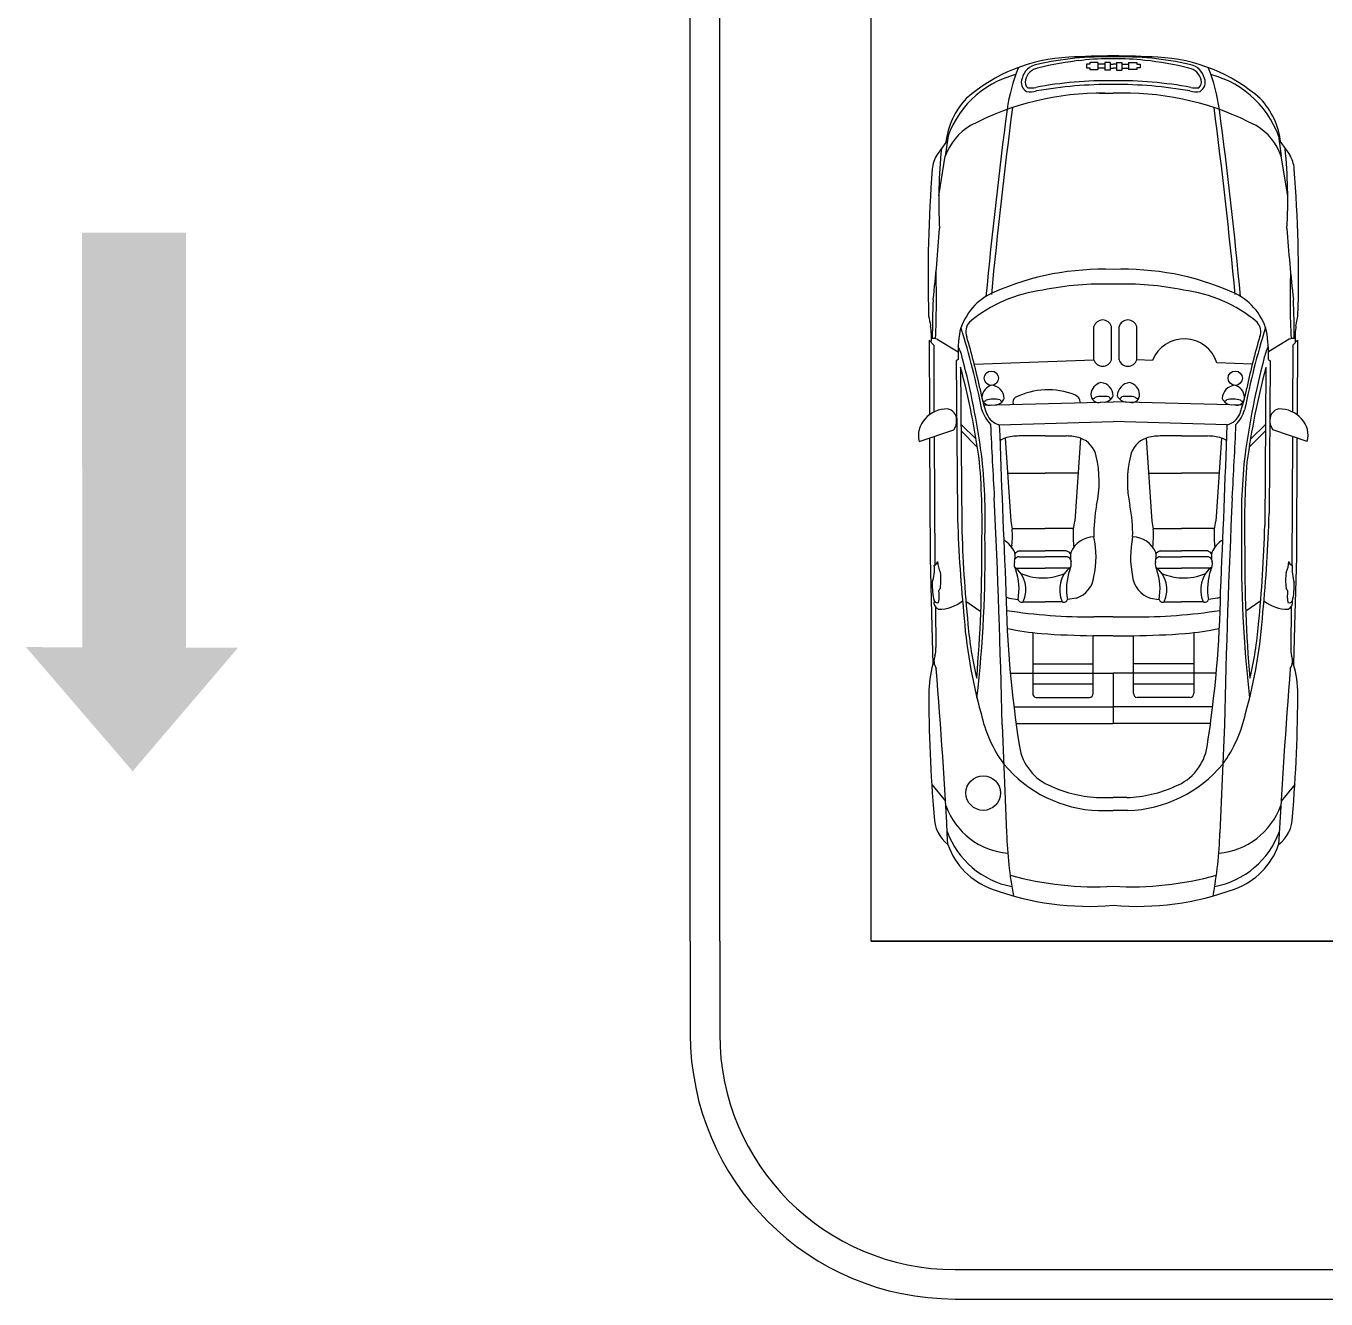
# Model space of a CAD drawing. Header units: inches. Extents: x 478327 to 492265, y -26791 to -22136.
# Drawn here: x 480680.9 to 480946.1, y -22661.7 to -22402 of the extents above; entities that cross this region are included whole.
import ezdxf

# ---------------------------------------------------------------- set-up
doc = ezdxf.new("R2010")
doc.units = ezdxf.units.IN
doc.header["$MEASUREMENT"] = 0
for name, color, linetype in [('1-WALL-HAT', 30, 'Continuous'), ('ceco.net 92', 9, 'Continuous'), ('Parking', 7, 'Continuous')]:
    doc.layers.add(name, color=color, linetype=linetype)

msp = doc.modelspace()

# ---------------------------------------------------------------- hatches: boundary and pattern name
at = {"layer": '1-WALL-HAT'}
h = msp.add_hatch(color=256, dxfattribs=at)
h.paths.add_polyline_path([(480692.392, -22444.156), (480692.394, -22453.853), (480713.583, -22453.856), (480713.583, -22444.156)])
h.paths.add_polyline_path([(480713.583, -22453.856), (480692.394, -22453.853), (480692.402, -22481.113), (480713.583, -22481.116)])
h.paths.add_polyline_path([(480692.402, -22482.476), (480692.409, -22507.205), (480713.583, -22507.205), (480713.583, -22482.479)])
h.paths.add_polyline_path([(480692.402, -22481.113), (480692.402, -22482.476), (480713.583, -22482.479), (480713.583, -22481.116)])
h.paths.add_polyline_path([(480692.415, -22528.749), (480680.948, -22528.701), (480702.71, -22554.024), (480724.178, -22528.851), (480713.583, -22528.851), (480713.583, -22507.205), (480692.409, -22507.205)])
h = msp.add_hatch(color=256, dxfattribs=at)
h.paths.add_polyline_path([(480692.392, -22444.156), (480692.394, -22453.853), (480713.583, -22453.856), (480713.583, -22444.156)])
h.paths.add_polyline_path([(480713.583, -22453.856), (480692.394, -22453.853), (480692.402, -22481.113), (480713.583, -22481.116)])
h.paths.add_polyline_path([(480692.402, -22482.476), (480692.409, -22507.205), (480713.583, -22507.205), (480713.583, -22482.479)])
h.paths.add_polyline_path([(480692.402, -22481.113), (480692.402, -22482.476), (480713.583, -22482.479), (480713.583, -22481.116)])
h.paths.add_polyline_path([(480692.415, -22528.749), (480680.948, -22528.701), (480702.71, -22554.024), (480724.178, -22528.851), (480713.583, -22528.851), (480713.583, -22507.205), (480692.409, -22507.205)])
h = msp.add_hatch(color=256, dxfattribs=at)
h.paths.add_polyline_path([(480692.392, -22444.156), (480692.394, -22453.853), (480713.583, -22453.856), (480713.583, -22444.156)])
h.paths.add_polyline_path([(480713.583, -22453.856), (480692.394, -22453.853), (480692.402, -22481.113), (480713.583, -22481.116)])
h.paths.add_polyline_path([(480692.402, -22482.476), (480692.409, -22507.205), (480713.583, -22507.205), (480713.583, -22482.479)])
h.paths.add_polyline_path([(480692.402, -22481.113), (480692.402, -22482.476), (480713.583, -22482.479), (480713.583, -22481.116)])
h.paths.add_polyline_path([(480692.415, -22528.749), (480680.948, -22528.701), (480702.71, -22554.024), (480724.178, -22528.851), (480713.583, -22528.851), (480713.583, -22507.205), (480692.409, -22507.205)])
h = msp.add_hatch(color=256, dxfattribs=at)
h.paths.add_polyline_path([(480692.392, -22444.156), (480692.394, -22453.853), (480713.583, -22453.856), (480713.583, -22444.156)])
h.paths.add_polyline_path([(480713.583, -22453.856), (480692.394, -22453.853), (480692.402, -22481.113), (480713.583, -22481.116)])
h.paths.add_polyline_path([(480692.402, -22482.476), (480692.409, -22507.205), (480713.583, -22507.205), (480713.583, -22482.479)])
h.paths.add_polyline_path([(480692.402, -22481.113), (480692.402, -22482.476), (480713.583, -22482.479), (480713.583, -22481.116)])
h.paths.add_polyline_path([(480692.415, -22528.749), (480680.948, -22528.701), (480702.71, -22554.024), (480724.178, -22528.851), (480713.583, -22528.851), (480713.583, -22507.205), (480692.409, -22507.205)])
h = msp.add_hatch(color=256, dxfattribs=at)
h.paths.add_polyline_path([(480692.392, -22444.156), (480692.394, -22453.853), (480713.583, -22453.856), (480713.583, -22444.156)])
h.paths.add_polyline_path([(480713.583, -22453.856), (480692.394, -22453.853), (480692.402, -22481.113), (480713.583, -22481.116)])
h.paths.add_polyline_path([(480692.402, -22482.476), (480692.409, -22507.205), (480713.583, -22507.205), (480713.583, -22482.479)])
h.paths.add_polyline_path([(480692.402, -22481.113), (480692.402, -22482.476), (480713.583, -22482.479), (480713.583, -22481.116)])
h.paths.add_polyline_path([(480692.415, -22528.749), (480680.948, -22528.701), (480702.71, -22554.024), (480724.178, -22528.851), (480713.583, -22528.851), (480713.583, -22507.205), (480692.409, -22507.205)])

# ---------------------------------------------------------------- linework, layer by layer
at = {"layer": 'ceco.net 92', "linetype": 'ByBlock', "ltscale": 0.4}
for p, q in [((480897.259, -22409.817), (480897.259, -22410.562)), ((480897.946, -22409.817), (480897.259, -22409.817)), ((480897.259, -22410.562), (480897.946, -22410.562)), ((480899.599, -22409.444), (480897.946, -22409.444)), ((480897.946, -22409.444), (480897.946, -22409.817)), ((480897.946, -22410.562), (480897.946, -22410.9)), ((480897.946, -22410.9), (480899.599, -22410.9)), ((480899.599, -22409.444), (480899.599, -22410.9)), ((480900.97, -22409.77), (480899.599, -22409.77)), ((480900.97, -22410.576), (480899.599, -22410.576)), ((480900.97, -22409.454), (480900.97, -22411.004)), ((480902.08, -22409.454), (480900.97, -22409.454)), ((480902.08, -22411.004), (480900.97, -22411.004)), ((480902.08, -22409.454), (480902.08, -22411.004)), ((480902.08, -22409.77), (480902.725, -22409.77)), ((480902.08, -22410.576), (480902.725, -22410.576)), ((480903.37, -22409.77), (480902.725, -22409.77)), ((480903.37, -22410.576), (480902.725, -22410.576)), ((480903.37, -22409.454), (480903.37, -22411.004)), ((480903.37, -22409.454), (480904.48, -22409.454)), ((480903.37, -22411.004), (480904.48, -22411.004)), ((480904.48, -22409.454), (480904.48, -22411.004)), ((480904.48, -22409.77), (480905.851, -22409.77)), ((480904.48, -22410.576), (480905.851, -22410.576)), ((480905.851, -22409.444), (480905.851, -22410.9)), ((480905.851, -22409.444), (480907.504, -22409.444)), ((480907.504, -22410.9), (480905.851, -22410.9)), ((480907.504, -22409.444), (480907.504, -22409.817)), ((480907.504, -22409.817), (480908.191, -22409.817)), ((480907.504, -22410.562), (480907.504, -22410.9)), ((480908.191, -22410.562), (480907.504, -22410.562)), ((480908.191, -22409.817), (480908.191, -22410.562)), ((480899.863, -22415.684), (480902.725, -22415.684)), ((480905.586, -22415.684), (480902.725, -22415.684)), ((480869.015, -22424.432), (480868.469, -22428.58)), ((480936.435, -22424.432), (480936.981, -22428.58)), ((480868.575, -22425.797), (480866.781, -22428.194)), ((480936.875, -22425.797), (480938.669, -22428.194)), ((480867.138, -22436.644), (480868.469, -22428.58)), ((480938.312, -22436.644), (480936.981, -22428.58)), ((480898.751, -22470.086), (480898.751, -22463.305)), ((480902.363, -22470.086), (480902.363, -22463.305)), ((480903.905, -22470.086), (480903.905, -22463.305)), ((480907.517, -22470.086), (480907.517, -22463.305)), ((480865.176, -22466.061), (480865.243, -22481.307)), ((480865.176, -22466.061), (480866.096, -22467.113)), ((480866.096, -22467.113), (480866.156, -22480.745)), ((480866.823, -22465.904), (480871.059, -22468.458)), ((480938.627, -22465.904), (480934.391, -22468.458)), ((480939.354, -22467.113), (480939.294, -22480.745)), ((480940.274, -22466.061), (480939.354, -22467.113)), ((480940.274, -22466.061), (480940.207, -22481.307)), ((480871.082, -22470.028), (480870.71, -22470.322)), ((480874.369, -22470.951), (480898.751, -22470.086)), ((480910.748, -22470.23), (480907.508, -22470.115)), ((480934.368, -22470.028), (480934.74, -22470.322)), ((480870.71, -22470.322), (480870.921, -22501.421)), ((480871.595, -22471.566), (480871.805, -22503.886)), ((480931.081, -22470.951), (480923.817, -22470.693)), ((480933.855, -22471.566), (480933.644, -22503.886)), ((480934.74, -22470.322), (480934.529, -22501.421)), ((480876.321, -22479.322), (480902.725, -22478.672)), ((480929.128, -22479.322), (480902.725, -22478.672)), ((480871.671, -22483.266), (480874.735, -22486.263)), ((480879.476, -22483.384), (480902.725, -22482.711)), ((480925.974, -22483.384), (480902.725, -22482.711)), ((480933.779, -22483.266), (480930.715, -22486.263)), ((480863.153, -22486.742), (480870.202, -22484.374)), ((480865.264, -22486.033), (480865.371, -22510.456)), ((480866.178, -22485.726), (480866.294, -22511.986)), ((480871.68, -22484.614), (480874.995, -22487.883)), ((480880.667, -22486.067), (480881.814, -22503.045)), ((480888.825, -22485.628), (480883.522, -22485.628)), ((480888.825, -22485.628), (480893.161, -22485.628)), ((480896.016, -22486.067), (480894.869, -22503.045)), ((480909.434, -22486.067), (480910.581, -22503.045)), ((480916.625, -22485.628), (480912.289, -22485.628)), ((480916.625, -22485.628), (480921.928, -22485.628)), ((480924.783, -22486.067), (480923.636, -22503.045)), ((480933.77, -22484.614), (480930.455, -22487.883)), ((480942.297, -22486.742), (480935.248, -22484.374)), ((480939.272, -22485.726), (480939.156, -22511.986)), ((480940.186, -22486.033), (480940.079, -22510.456)), ((480881.15, -22493.21), (480888.825, -22493.21)), ((480895.533, -22493.21), (480888.825, -22493.21)), ((480909.917, -22493.21), (480916.625, -22493.21)), ((480924.3, -22493.21), (480916.625, -22493.21)), ((480882.085, -22504.533), (480888.825, -22504.533)), ((480894.598, -22504.533), (480888.825, -22504.533)), ((480910.852, -22504.533), (480916.625, -22504.533)), ((480923.365, -22504.533), (480916.625, -22504.533)), ((480883.533, -22509.097), (480888.825, -22509.097)), ((480893.15, -22509.097), (480888.825, -22509.097)), ((480912.3, -22509.097), (480916.625, -22509.097)), ((480921.917, -22509.097), (480916.625, -22509.097)), ((480865.371, -22510.456), (480865.664, -22521.909)), ((480882.939, -22512.618), (480888.825, -22512.618)), ((480883.52, -22510.258), (480888.825, -22510.258)), ((480893.163, -22510.258), (480888.825, -22510.258)), ((480893.744, -22512.618), (480888.825, -22512.618)), ((480911.705, -22512.618), (480916.625, -22512.618)), ((480912.286, -22510.258), (480916.625, -22510.258)), ((480921.93, -22510.258), (480916.625, -22510.258)), ((480922.511, -22512.618), (480916.625, -22512.618)), ((480940.079, -22510.456), (480939.786, -22521.909)), ((480866.466, -22520.55), (480866.512, -22528.752)), ((480872.666, -22519.346), (480875.715, -22521.453)), ((480881.456, -22518.686), (480883.295, -22518.995)), ((480884.361, -22519.447), (480888.825, -22519.447)), ((480892.323, -22519.447), (480888.825, -22519.447)), ((480895.227, -22518.686), (480893.388, -22518.995)), ((480910.223, -22518.686), (480912.062, -22518.995)), ((480913.127, -22519.447), (480916.625, -22519.447)), ((480921.089, -22519.447), (480916.625, -22519.447)), ((480923.994, -22518.686), (480922.155, -22518.995)), ((480932.792, -22519.253), (480929.731, -22521.345)), ((480938.984, -22520.55), (480938.938, -22528.752)), ((480865.664, -22521.909), (480865.932, -22532.161)), ((480902.725, -22522.549), (480898.792, -22522.549)), ((480902.725, -22522.549), (480906.657, -22522.549)), ((480939.786, -22521.909), (480939.518, -22532.161)), ((480886.293, -22525.741), (480886.293, -22538.131)), ((480919.157, -22525.741), (480919.157, -22538.131)), ((480898.614, -22538.131), (480898.614, -22526.378)), ((480902.725, -22526.378), (480898.614, -22526.378)), ((480902.725, -22526.378), (480906.835, -22526.378)), ((480906.835, -22538.131), (480906.835, -22526.378)), ((480886.293, -22532.126), (480898.614, -22532.126)), ((480919.157, -22532.126), (480906.835, -22532.126)), ((480881.727, -22534.011), (480902.725, -22534.011)), ((480898.614, -22536.236), (480886.293, -22536.236)), ((480923.723, -22534.011), (480902.725, -22534.011)), ((480902.725, -22534.011), (480902.725, -22544.27)), ((480919.157, -22536.236), (480906.835, -22536.236)), ((480887.029, -22539.006), (480897.878, -22539.006)), ((480918.421, -22539.006), (480907.572, -22539.006)), ((480882.452, -22540.904), (480902.725, -22540.904)), ((480922.998, -22540.904), (480902.725, -22540.904)), ((480880.063, -22544.547), (480880.967, -22566.624)), ((480882.883, -22544.27), (480902.725, -22544.27)), ((480922.567, -22544.27), (480902.725, -22544.27)), ((480925.387, -22544.547), (480924.483, -22566.624)), ((480865.693, -22556.735), (480868.503, -22560.115)), ((480939.757, -22556.735), (480936.947, -22560.115)), ((480899.952, -22559.389), (480902.725, -22559.389)), ((480905.498, -22559.389), (480902.725, -22559.389)), ((480899.738, -22562.051), (480902.725, -22562.051)), ((480905.711, -22562.051), (480902.725, -22562.051))]:
    msp.add_line(p, q, dxfattribs=at)
for centre, radius in [((480877.843, -22473.848), 1.46), ((480927.606, -22473.848), 1.46), ((480876.204, -22558.475), 3.53)]:
    msp.add_circle(centre, radius, dxfattribs=at)
for centre, radius, start, end in [((480895.131, -22442.235), 33.879, 92.4796, 131.35327), ((480901.333, -22473.457), 65.183, 88.77659, 102.56313), ((480901.405, -22464.312), 55.531, 95.28816, 104.72496), ((480902.118, -22536.19), 128.081, 89.72847, 93.78382), ((480901.359, -22448.849), 40.153, 88.04987, 97.25596), ((480903.332, -22536.19), 128.081, 86.21618, 90.27153), ((480904.117, -22473.457), 65.183, 77.43687, 91.22341), ((480904.091, -22448.849), 40.153, 82.74404, 91.95013), ((480904.045, -22464.312), 55.531, 75.27504, 84.71184), ((480910.319, -22442.235), 33.879, 48.64673, 87.5204), ((480887.751, -22431.228), 19.93, 104.3742, 164.18679), ((480917.428, -22424.149), 36.72, 158.30416, 172.00152), ((480887.807, -22413.547), 3.769, 99.96676, 167.01626), ((480887.87, -22413.669), 3.119, 100.71169, 167.73656), ((480917.58, -22413.669), 3.119, 12.26344, 79.28831), ((480917.643, -22413.547), 3.769, 12.98374, 80.03324), ((480888.022, -22424.149), 36.72, 7.99848, 21.69584), ((480917.699, -22431.228), 19.93, 15.81321, 75.6258), ((480886.019, -22413.528), 2.058, 156.30234, 241.26096), ((480886.136, -22413.488), 1.399, 159.89023, 233.0209), ((480885.838, -22409.798), 4.838, 263.5513, 282.62933), ((480901.858, -22495.978), 82.822, 89.40002, 100.40783), ((480902.051, -22499.585), 85.651, 89.54888, 100.06112), ((480903.592, -22495.978), 82.822, 79.59217, 90.59998), ((480903.399, -22499.585), 85.651, 79.93888, 90.45112), ((480919.612, -22409.798), 4.838, 257.37067, 276.4487), ((480919.314, -22413.488), 1.399, 306.9791, 20.10977), ((480919.431, -22413.528), 2.058, 298.73904, 23.69766), ((480883.959, -22427.47), 15.475, 136.4256, 173.79256), ((480900.432, -22473.213), 57.531, 89.43345, 117.80542), ((480885.89, -22410.985), 4.431, 258.79287, 285.67403), ((480905.018, -22473.213), 57.531, 62.19458, 90.56655), ((480919.559, -22410.985), 4.431, 254.32597, 281.20713), ((480921.491, -22427.47), 15.475, 6.20744, 43.5744), ((481930.208, -22556.725), 1058.14, 172.523428, 174.600957), ((481931.31, -22556.344), 1058.14, 172.523428, 174.600957), ((479874.14, -22556.344), 1058.14, 5.399043, 7.476572), ((479875.242, -22556.725), 1058.14, 5.399043, 7.476572), ((480879.554, -22432.437), 11.737, 120.50826, 160.81849), ((480925.895, -22432.437), 11.737, 19.18151, 59.49174), ((480969.605, -22437.542), 102.471, 174.09287, 183.20803), ((480835.845, -22437.542), 102.471, 356.79197, 5.90713), ((480873.204, -22431.936), 7.434, 149.7763, 174.33779), ((480932.246, -22431.936), 7.434, 5.66221, 30.2237), ((481149.015, -22453.297), 284.069, 175.53909, 181.57287), ((480656.435, -22453.297), 284.069, 358.42713, 4.46091), ((480537.678, -22421.063), 330.364, 353.61381, 356.14461), ((481267.772, -22421.063), 330.364, 183.85539, 186.38619), ((480900.486, -22505.927), 54.298, 87.63692, 113.94068), ((480904.964, -22505.927), 54.298, 66.05932, 92.36308), ((480681.652, -22457.566), 185.002, 357.45827, 1.67409), ((481123.798, -22457.566), 185.002, 178.32591, 182.54173), ((480883.053, -22467.401), 12.016, 112.51126, 164.73573), ((480891.927, -22484.496), 28.821, 97.05856, 129.984), ((480900.607, -22514.466), 59.834, 87.97159, 101.78575), ((480904.843, -22514.466), 59.834, 78.21425, 92.02841), ((480913.522, -22484.496), 28.821, 50.016, 82.94144), ((480922.397, -22467.401), 12.016, 15.26427, 67.48874), ((481043.82, -22465.84), 178.01, 177.41413, 179.97238), ((480761.63, -22465.84), 178.01, 0.02762, 2.58587), ((480987.066, -22437.988), 124.182, 190.72367, 191.68304), ((480900.557, -22463.852), 1.887, 16.85135, 163.14865), ((480905.711, -22463.852), 1.887, 16.85135, 163.14865), ((480818.384, -22437.988), 124.182, 348.31696, 349.27633), ((480850.316, -22465.499), 15.324, 356.06626, 8.87925), ((480897.634, -22468.859), 26.578, 169.98688, 182.52086), ((480711.928, -22512.921), 167.214, 11.24139, 17.18186), ((480875.423, -22464.336), 2.786, 136.32819, 201.50715), ((481093.522, -22512.921), 167.214, 162.81814, 168.75861), ((480930.027, -22464.336), 2.786, 338.49285, 43.67181), ((480907.816, -22468.859), 26.578, 357.47914, 10.01312), ((480955.134, -22465.499), 15.324, 171.12075, 183.93374), ((480866.106, -22467.253), 1.528, 62.03713, 107.86676), ((480862.804, -22471.674), 9.356, 10.85656, 27.54557), ((480754.115, -22501.009), 123.953, 11.6969, 16.71528), ((480917.202, -22472.72), 6.918, 17.03297, 158.90203), ((481051.335, -22501.009), 123.953, 163.28472, 168.3031), ((480942.646, -22471.674), 9.356, 152.45443, 169.14344), ((480939.344, -22467.253), 1.528, 72.13324, 117.96287), ((480713.932, -22511.365), 163.406, 7.74933, 14.69584), ((480900.557, -22469.539), 1.887, 196.85135, 343.14865), ((480905.711, -22469.539), 1.887, 196.85135, 343.14865), ((481091.518, -22511.365), 163.406, 165.30416, 172.25067), ((480713.534, -22513.02), 163.406, 7.74933, 14.69584), ((481091.915, -22513.02), 163.406, 165.30416, 172.25067), ((480878.599, -22477.885), 2.662, 103.566, 176.06124), ((480877.697, -22478.087), 2.803, 2.33397, 84.31552), ((480900.826, -22477.327), 2.662, 103.566, 176.06124), ((480899.924, -22477.529), 2.803, 2.33397, 84.31552), ((480906.344, -22477.529), 2.803, 95.68448, 177.66603), ((480905.442, -22477.327), 2.662, 3.93876, 76.434), ((480927.753, -22478.087), 2.803, 95.68448, 177.66603), ((480926.851, -22477.885), 2.662, 3.93876, 76.434), ((480910.943, -22469.184), 36.076, 190.69598, 199.37457), ((480877.499, -22477.807), 1.559, 176.15072, 287.79768), ((480878.392, -22484.334), 6.23, 78.53199, 104.96572), ((480878.529, -22477.141), 2.138, 273.16578, 337.08533), ((480880.051, -22478.125), 0.432, 193.85421, 281.64436), ((480883.332, -22478.683), 1.085, 123.51315, 207.84224), ((480889.396, -22491.112), 14.906, 68.4751, 116.54958), ((480894.217, -22478.937), 1.81, 2.62462, 69.05197), ((480899.726, -22477.249), 1.559, 176.15072, 287.79768), ((480898.579, -22477.505), 0.5, 239.57496, 329.66978), ((480900.619, -22483.776), 6.23, 78.53199, 104.96572), ((480900.756, -22476.583), 2.138, 273.16578, 337.08533), ((480902.278, -22477.567), 0.432, 193.85421, 281.64436), ((480905.512, -22476.583), 2.138, 202.91467, 266.83422), ((480903.99, -22477.567), 0.432, 258.35564, 346.14579), ((480905.648, -22483.776), 6.23, 75.03428, 101.46801), ((480906.541, -22477.249), 1.559, 252.20232, 3.84928), ((480907.688, -22477.505), 0.5, 210.33022, 300.42504), ((480926.921, -22477.141), 2.138, 202.91467, 266.83422), ((480925.399, -22478.125), 0.432, 258.35564, 346.14579), ((480927.058, -22484.334), 6.23, 75.03428, 101.46801), ((480927.951, -22477.807), 1.559, 252.20232, 3.84928), ((480894.506, -22469.184), 36.076, 340.62543, 349.30402), ((480868.886, -22486.206), 6.105, 89.48489, 138.31483), ((480868.536, -22482.307), 2.243, 358.947, 79.59389), ((480883.025, -22478.133), 7.422, 197.16859, 224.16366), ((480876.352, -22478.063), 0.5, 239.57496, 329.66978), ((480922.425, -22478.133), 7.422, 315.83634, 342.83141), ((480929.098, -22478.063), 0.5, 210.33022, 300.42504), ((480936.914, -22482.307), 2.243, 100.40611, 181.053), ((480936.564, -22486.206), 6.105, 41.68517, 90.51511), ((480867.792, -22485.479), 4.808, 136.1162, 195.23106), ((480867.645, -22482.551), 3.141, 324.52054, 3.70114), ((480880.683, -22479.407), 4.156, 204.81622, 253.11659), ((481870.126, -22440.334), 993.355, 182.47923, 183.341567), ((484684.199, -22347.689), 3807.142, 182.04259, 182.554441), ((477121.251, -22347.689), 3807.142, 357.445559, 357.95741), ((480924.767, -22479.407), 4.156, 286.88341, 335.18378), ((479935.323, -22440.334), 993.355, 356.658433, 357.52077), ((480937.805, -22482.551), 3.141, 176.29886, 215.47946), ((480937.658, -22485.479), 4.808, 344.76894, 43.8838), ((480882.302, -22490.757), 4.966, 109.21899, 123.07426), ((480883.739, -22496.524), 10.899, 91.13756, 106.3676), ((480892.945, -22496.524), 10.899, 73.6324, 88.86244), ((480894.381, -22490.757), 4.966, 11.90426, 70.78101), ((480911.069, -22490.757), 4.966, 109.21899, 168.09574), ((480912.505, -22496.524), 10.899, 91.13756, 106.3676), ((480921.711, -22496.524), 10.899, 73.6324, 88.86244), ((480923.148, -22490.757), 4.966, 56.92574, 70.78101), ((480719.462, -22503.74), 156.507, 358.24649, 4.6738), ((480763.031, -22502.439), 113.574, 358.16822, 6.6272), ((480877.054, -22494.938), 22.789, 347.73401, 13.20484), ((480928.396, -22494.938), 22.789, 166.79516, 192.26599), ((481042.419, -22502.439), 113.574, 173.3728, 181.83178), ((481085.988, -22503.74), 156.507, 175.3262, 181.75351), ((478946.23, -22588.276), 1934.327, 1.295398, 2.66804), ((482859.22, -22588.276), 1934.327, 177.33196, 178.704602), ((481161.344, -22493.014), 290.544, 181.65813, 185.64415), ((480928.049, -22505.463), 29.282, 168.80861, 181.48882), ((480877.401, -22505.463), 29.282, 358.51118, 11.19139), ((480644.106, -22493.014), 290.544, 354.35585, 358.34187), ((481162.228, -22495.479), 290.544, 181.65813, 185.64415), ((480925.242, -22495.919), 44.009, 189.3191, 191.45989), ((480861.925, -22506.02), 20.232, 354.61324, 3.84734), ((480914.759, -22506.02), 20.232, 176.15266, 185.38676), ((480851.441, -22495.919), 44.009, 348.54011, 350.6809), ((480954.009, -22495.919), 44.009, 189.3191, 191.45989), ((480890.691, -22506.02), 20.232, 354.61324, 3.84734), ((480943.525, -22506.02), 20.232, 176.15266, 185.38676), ((480880.207, -22495.919), 44.009, 348.54011, 350.6809), ((480643.222, -22495.479), 290.544, 354.35585, 358.34187), ((480626.246, -22510.15), 250.334, 353.3724, 0.934), ((480877.864, -22511.366), 5.142, 22.39746, 60.61513), ((480898.819, -22511.366), 5.142, 90.4832, 157.60254), ((480879.479, -22510.312), 19.725, 348.23791, 11.96294), ((480925.971, -22510.312), 19.725, 168.03706, 191.76209), ((480906.63, -22511.366), 5.142, 22.39746, 89.5168), ((480927.586, -22511.366), 5.142, 119.38487, 157.60254), ((481179.204, -22510.15), 250.334, 179.066, 186.6276), ((480603.682, -22511.195), 272.226, 354.97343, 0.56111), ((480881.517, -22507.87), 0.553, 319.60763, 354.85268), ((480878.726, -22510.229), 3.977, 345.01201, 11.94463), ((480883.927, -22510.664), 1.616, 104.08875, 141.4563), ((480892.756, -22510.664), 1.616, 38.5437, 75.91125), ((480897.957, -22510.229), 3.977, 168.05537, 194.98799), ((480895.166, -22507.87), 0.553, 185.14732, 220.39237), ((480910.283, -22507.87), 0.553, 319.60763, 354.85268), ((480907.493, -22510.229), 3.977, 345.01201, 11.94463), ((480912.693, -22510.664), 1.616, 104.08875, 141.4563), ((480921.523, -22510.664), 1.616, 38.5437, 75.91125), ((480926.723, -22510.229), 3.977, 168.05537, 194.98799), ((480923.933, -22507.87), 0.553, 185.14732, 220.39237), ((481201.768, -22511.195), 272.226, 179.43889, 185.02657), ((480857.397, -22512.84), 8.848, 341.93311, 5.39473), ((480866.034, -22511.155), 0.871, 281.37175, 354.46214), ((480872.306, -22511.049), 5.409, 182.01624, 206.6401), ((480884.789, -22511.758), 2.276, 167.32047, 211.23518), ((480879.067, -22516.986), 5.838, 335.07118, 52.92733), ((480883.694, -22511.51), 1.264, 97.90594, 144.33076), ((480897.616, -22516.986), 5.838, 127.07267, 204.92882), ((480892.99, -22511.51), 1.264, 35.66924, 82.09406), ((480891.894, -22511.758), 2.276, 328.76482, 12.67953), ((480913.556, -22511.758), 2.276, 167.32047, 211.23518), ((480907.834, -22516.986), 5.838, 335.07118, 52.92733), ((480912.46, -22511.51), 1.264, 97.90594, 144.33076), ((480926.383, -22516.986), 5.838, 127.07267, 204.92882), ((480921.756, -22511.51), 1.264, 35.66924, 82.09406), ((480920.661, -22511.758), 2.276, 328.76482, 12.67953), ((480933.144, -22511.049), 5.409, 333.3599, 357.98376), ((480939.416, -22511.155), 0.871, 185.53786, 258.62825), ((480948.053, -22512.84), 8.848, 174.60527, 198.06689), ((480856.012, -22515.064), 11.57, 351.91421, 7.89993), ((480871.712, -22516.814), 11.787, 349.33701, 19.19876), ((480888.233, -22503.639), 10.943, 246.53768, 273.09861), ((480888.45, -22503.639), 10.943, 271.96071, 293.46232), ((480904.971, -22516.814), 11.787, 160.80124, 190.66299), ((480893.484, -22513.624), 5.354, 289.00232, 352.38401), ((480911.966, -22513.624), 5.354, 187.61599, 250.99768), ((480900.479, -22516.814), 11.787, 349.33701, 19.19876), ((480917, -22503.639), 10.943, 246.53768, 268.03929), ((480917.217, -22503.639), 10.943, 266.90139, 293.46232), ((480933.738, -22516.814), 11.787, 160.80124, 190.66299), ((480949.438, -22515.064), 11.57, 172.10007, 188.08579), ((480879.167, -22516.125), 13.369, 177.68432, 193.6152), ((480859.335, -22518.147), 7.889, 349.55163, 7.41476), ((480868.368, -22517.653), 1.318, 133.15457, 156.59227), ((481109.915, -22513.503), 229.108, 180.96656, 188.90805), ((480695.534, -22513.503), 229.108, 351.09195, 359.03344), ((480937.082, -22517.653), 1.318, 23.40773, 46.84543), ((480946.115, -22518.147), 7.889, 172.58524, 190.44837), ((480926.283, -22516.125), 13.369, 346.3848, 2.31568), ((480867.614, -22519.615), 1.481, 166.59205, 248.27131), ((480866.797, -22518.935), 0.708, 208.39267, 294.79409), ((480867.028, -22512.925), 8.066, 270.26681, 307.95617), ((480883.2, -22513.624), 5.354, 244.09477, 250.99768), ((480884.013, -22518.784), 0.748, 196.33295, 297.68182), ((480892.67, -22518.784), 0.748, 242.31818, 343.66705), ((480912.78, -22518.784), 0.748, 196.33295, 297.68182), ((480921.437, -22518.784), 0.748, 242.31818, 343.66705), ((480922.25, -22513.624), 5.354, 289.00232, 295.90523), ((480938.422, -22512.925), 8.066, 232.04383, 269.73319), ((480938.653, -22518.935), 0.708, 245.20591, 331.60733), ((480937.836, -22519.615), 1.481, 291.72869, 13.40795), ((480973.166, -22514.914), 101.178, 183.78289, 195.66948), ((480898.314, -22408.183), 114.366, 261.26061, 270.23952), ((480907.136, -22408.183), 114.366, 269.76048, 278.73939), ((480832.284, -22514.914), 101.178, 344.33052, 356.21711), ((480941.872, -22518.625), 68.994, 184.51323, 193.76941), ((480894.513, -22458.222), 68.017, 258.61911, 264.54062), ((480900.863, -22347.823), 178.569, 265.88274, 269.27858), ((480904.587, -22347.823), 178.569, 270.72142, 274.11726), ((480910.937, -22458.222), 68.017, 275.45938, 281.38089), ((480863.578, -22518.625), 68.994, 346.23059, 355.48677), ((480868.853, -22531.537), 2.704, 157.15358, 214.03728), ((480861.474, -22529.188), 5.056, 345.12212, 4.94686), ((480936.597, -22531.537), 2.704, 325.96272, 22.84642), ((480943.975, -22529.188), 5.056, 175.05314, 194.87788), ((480888.984, -22538.519), 23.913, 162.70435, 177.51173), ((479650.802, -22631.589), 1219.797, 2.942146, 4.633572), ((482154.648, -22631.589), 1219.797, 175.366428, 177.057854), ((480916.466, -22538.519), 23.913, 2.48827, 17.29565), ((481170.593, -22537.596), 305.5, 179.97844, 184.82349), ((480887.194, -22538.12), 0.901, 180.73273, 259.47084), ((480897.714, -22538.12), 0.901, 280.52916, 359.26727), ((480907.736, -22538.12), 0.901, 180.73273, 259.47084), ((480918.256, -22538.12), 0.901, 280.52916, 359.26727), ((480634.857, -22537.596), 305.5, 355.17651, 0.02156), ((480902.641, -22536.381), 27.524, 192.29316, 216.06573), ((480902.809, -22536.381), 27.524, 323.93427, 347.70684), ((480893.966, -22547.315), 10.527, 189.10302, 248.28986), ((480911.484, -22547.315), 10.527, 291.71014, 350.89698), ((480900.677, -22535.632), 26.436, 219.88566, 267.96571), ((480904.773, -22535.632), 26.436, 272.03429, 320.11434), ((480900.927, -22532.763), 26.645, 245.95635, 267.90161), ((480904.523, -22532.763), 26.645, 272.09839, 294.04365), ((480882.549, -22555.939), 14.893, 200.04006, 264.81455), ((480922.901, -22555.939), 14.893, 275.18545, 339.95994), ((480873.41, -22563.251), 7.234, 180.25875, 232.35606), ((480932.04, -22563.251), 7.234, 307.64394, 359.74125), ((480885.266, -22560.375), 17.462, 199.94363, 259.34333), ((480963.906, -22563.998), 82.98, 181.81295, 190.75069), ((480841.544, -22563.998), 82.98, 349.24931, 358.18705), ((480920.183, -22560.375), 17.462, 280.65667, 340.05637), ((480882.978, -22564.124), 14.806, 199.14508, 250.30756), ((480922.472, -22564.124), 14.806, 289.69244, 340.85492), ((480899.012, -22513.331), 64.267, 254.36127, 273.31169), ((480906.437, -22513.331), 64.267, 266.68831, 285.63873), ((480897.846, -22523.853), 57.733, 249.88228, 274.84725), ((480907.603, -22523.853), 57.733, 265.15275, 290.11772)]:
    msp.add_arc(centre, radius, start, end, dxfattribs=at)
at = {"layer": 'Parking'}
for p, q in [((480816.447, -22588.688), (480816.447, -22136.088)), ((480822.447, -22588.688), (480822.447, -22136.088)), ((480853.347, -22588.688), (480853.347, -22395.888)), ((480853.347, -22588.688), (480853.347, -22395.888)), ((480816.447, -22588.688), (480816.447, -22607.688)), ((480822.447, -22588.688), (480822.447, -22607.688)), ((480853.347, -22588.688), (480953.647, -22588.688)), ((480953.647, -22588.688), (480853.347, -22588.688)), ((480870.447, -22655.688), (482304.957, -22655.688)), ((480870.447, -22661.688), (482298.957, -22661.688))]:
    msp.add_line(p, q, dxfattribs=at)
for radius in [54, 48]:
    msp.add_arc((480870.447, -22607.688), radius, 180, 270, dxfattribs=at)

doc.saveas('drawing.dxf')
